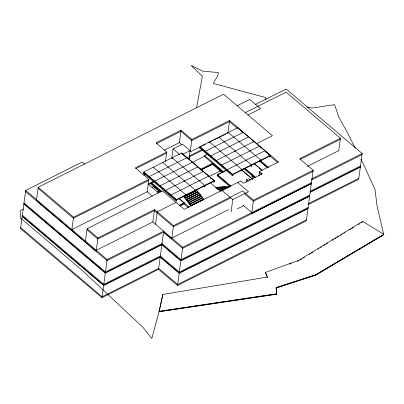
<?xml version="1.0" encoding="UTF-8"?>
<svg xmlns="http://www.w3.org/2000/svg" width="404" height="404" viewBox="0 0 404 404"><rect width="100%" height="100%" fill="white"/><g stroke="black" fill="none" stroke-linecap="round" stroke-linejoin="round"><path stroke-width="0.61" d="M265.231 99.808L265.534 97.516L213.267 83.426L217.7 75.831L218.463 72.553L202.768 71.17L191.198 65.468L202.343 76.285L196.586 107.843M84.608 164.054L82.244 162.049L25.699 190.425L20.538 228.578L101.98 297.687L158.53 269.311L163.686 231.159L107.141 259.535L101.98 297.687M256.742 143.566L272.447 135.683L223.584 94.218L38.234 187.234L36.431 200.571L96.152 251.248L97.96 237.911L154.505 209.535L173.508 225.659L171.705 238.996L163.559 232.088M71.72 230.517L73.528 217.18L148.924 179.341L135.35 167.827L166.766 152.061L155.904 142.844L181.037 130.234L191.895 139.451L190.218 151.859L201.47 146.208M85.294 242.036L87.097 228.694L162.494 190.86L184.214 209.292L240.759 180.911L243.476 183.219L262.322 173.76L259.61 171.453L278.457 161.994L229.593 120.528L191.895 139.451M176.826 199.834L176.7 200.763L176.26 200.985L143.683 173.341L143.869 171.942L181.568 153.025L214.145 180.669L213.958 182.068L212.999 181.255M148.924 179.341L147.243 191.754L71.846 229.588M149.238 177.018L149.298 176.553L186.996 157.636L186.936 158.1M153.232 167.68L153.293 167.216L185.87 194.859L185.683 196.253L184.724 195.44M154.666 181.623L154.727 181.159L192.425 162.241L192.365 162.706M96.278 250.318L152.828 221.942L154.505 209.535M158.727 192.733L158.944 191.153L153.51 186.542L151.939 187.33M160.095 186.229L160.161 185.764L197.859 166.847L197.793 167.312M155.54 224.245L157.222 211.837L176.068 202.379M165.488 161.489L166.766 152.061M164.09 176.896L164.155 176.427M165.524 190.839L165.589 190.375L203.288 171.453L203.222 171.922M171.791 158.211L173.048 148.909L182.472 144.178L190.072 150.626L188.9 159.312M170.953 195.445L171.018 194.981L208.716 176.063L208.651 176.528M164.282 150.207L179.361 142.642L181.037 130.234M177.513 162.827L177.573 162.363M159.156 311.277L276.755 293.733L276.695 294.198L159.09 311.742L162.822 294.445L267.372 277.058L265.428 272.447L299.081 260.161L362.635 221.392L383.8 234.305L383.739 234.774L315.751 275.104L276.089 288.022M182.462 154.303L181.507 153.49L181.568 153.025M162.822 294.445L159.09 311.742M176.26 200.985L176.447 199.586L214.145 180.669M180.381 190.718L180.442 190.249M184.376 181.381L184.436 180.916M189.183 159.499L189.587 156.52M188.37 172.043L188.431 171.579M180.219 205.969L184.148 203.995L184.3 202.879L179.053 198.43M185.32 197.809L184.113 196.783L196.677 190.476L197.884 191.501L185.32 197.809L185.184 198.824L186.39 199.849L198.955 193.541L199.031 192.986L197.824 191.961L185.259 198.268L186.466 199.288L186.325 200.308L187.532 201.333L200.101 195.026L199.293 194.344M186.249 195.102L186.123 196.031L185.683 196.253M187.607 200.773L186.401 199.748L198.97 193.445L200.177 194.465L187.607 200.773L187.471 201.793L188.678 202.813L201.243 196.511L201.318 195.95L200.111 194.925L187.547 201.232L188.754 202.258L188.618 203.273L189.819 204.298L202.389 197.99L202.465 197.435L201.258 196.41L188.693 202.717L189.895 203.742L189.759 204.757L190.966 205.782L203.53 199.475M158.53 269.311L177.533 285.436L182.689 247.283L311.494 182.648M190.905 206.242L191.042 205.222L203.606 198.919L202.399 197.894L189.835 204.202L191.042 205.222M232.951 174.558L232.825 175.488L232.386 175.71L199.808 148.066L200 146.667L237.698 127.75L270.271 155.394L270.084 156.792L269.125 155.979M194.147 190.713L195.107 191.526L195.294 190.127L162.721 162.484M195.672 190.375L195.546 191.304L195.107 191.526M196.602 191.036L196.743 190.016L184.173 196.324L184.037 197.339L185.244 198.364L197.809 192.062M197.748 192.521L197.884 191.501M207.419 154.222L204.646 155.616L204.52 156.545L223.048 172.266M205.363 151.742L205.429 151.278L243.127 132.361L243.062 132.825M200.036 195.486L200.177 194.465M209.358 142.405L209.423 141.94L242.001 169.584L241.809 170.978L240.855 170.165M203.576 185.981L204.53 186.794L204.722 185.401L172.144 157.757L172.079 158.222L172.523 157.999M205.096 185.643L204.969 186.572L204.53 186.794M203.47 199.935L203.606 198.919M210.792 156.348L210.858 155.883L248.556 136.966M200.793 169.983L212.267 164.226L212.418 163.105L222.872 171.978M218.786 137.678L218.847 137.208L251.424 164.852L251.232 166.251L250.278 165.438M216.226 160.959L216.286 160.489L253.985 141.572L253.924 142.036M181.507 153.49L181.946 153.273L214.524 180.916L214.398 181.845L213.958 182.068M226.26 170.256L217.392 174.705L217.241 175.821L229.876 186.547M216.6 187.794L216.67 187.234L221.352 191.208M217.584 187.729L217.66 187.168L221.872 190.744M221.655 165.564L221.715 165.1L259.413 146.182L259.353 146.647L261.161 148.182M219.554 187.597L219.63 187.037L223.372 190.213M220.539 187.532L220.614 186.971L223.892 189.754M229.593 120.528L227.917 132.941L226.79 133.502M228.209 132.946L228.27 132.482L260.848 160.125L260.661 161.519L261.1 161.302L261.226 160.368M221.523 187.466L221.599 186.906L224.407 189.289M222.508 187.395L222.584 186.84L225.392 189.224M223.493 187.33L223.569 186.774L225.907 188.759M224.478 187.264L224.553 186.709L226.427 188.294M227.083 170.17L227.144 169.705L264.842 150.788M227.432 187.067L227.508 186.512L228.442 187.304M228.417 187.002L228.492 186.446L229.432 187.239M229.401 186.936L229.477 186.375L228.432 186.906M237.633 128.214L237.698 127.75M235.072 151.495L235.133 151.03M232.386 175.71L232.573 174.311L270.271 155.394M231.093 211.994L232.77 199.586L248.48 191.703L237.618 182.492M242.375 169.826L242.249 170.761L241.809 170.978M246.243 182.224L246.581 179.74L248.778 178.639L250.591 180.174M251.803 165.1L251.677 166.029L251.232 166.251M251.99 175.614L251.864 176.543L252.677 177.235L253.788 176.679M252.677 177.235L252.803 176.306M245.304 112.65L286.143 92.152L340.436 138.229L299.596 158.722L313.171 170.241L253.48 200.192L251.677 213.529L311.368 183.578M258.979 176.114L259.61 171.453M265.428 272.447L267.312 277.523L267.372 277.058M313.171 170.241L306.333 220.801L177.533 285.436M340.436 138.229L338.759 150.636L307.429 166.357M255.252 104.555L286.173 89.042L362.181 153.545L358.701 179.29L308.671 204.399M362.57 221.857L362.635 221.392M300.091 259.969L301.707 258.984M303.323 257.999L304.404 257.343M309.252 254.384L310.328 253.727M311.403 253.071L313.019 252.086M317.867 249.127L318.943 248.47M320.559 247.485L321.64 246.829M323.791 245.516L324.866 244.859M325.947 244.203L327.563 243.213M332.411 240.259L333.487 239.602M335.103 238.618L336.179 237.956M337.254 237.299L338.87 236.315M340.486 235.33L342.102 234.345M343.718 233.361L344.799 232.699M349.642 229.745L350.723 229.088M351.798 228.432L353.414 227.442M358.262 224.488L359.338 223.831M360.954 222.846L362.029 222.185M383.8 234.305L315.817 274.639L276.149 287.557L276.715 294.041L159.11 311.585L151.808 338.532L143.021 327.381L81.542 269.796L20.2 217.746L20.589 210.333L23.477 209.075M156.318 143.652L180.891 131.32L191.749 140.536L229.447 121.614L237.113 128.118M237.158 105.737L249.722 99.429L260.585 108.646L248.016 114.953M135.764 168.63L166.615 153.146M143.683 173.341L144.122 173.119M182.866 154.242L190.072 150.626M143.768 175.164L145.45 174.321M202.596 145.647L205.409 144.233M208.222 142.819L212.726 140.562M213.852 139.996L218.352 137.739M219.478 137.173L225.664 134.067M200.374 146.915L199.935 147.137L232.512 174.775L270.65 155.641M199.808 148.066L200.248 147.844M189.42 155.924L201.616 149.803M188.744 157.131L202.601 150.177M148.773 180.426L73.377 218.266L38.087 188.32M147.985 184.047L153.596 181.234M191.915 162.57L204.858 156.075M148.419 184.699L154.03 181.881M200.374 169.327L212.797 163.09M156.848 192.203L158.944 191.153M201.369 169.837L212.65 164.175M208.863 176.629L220.14 170.973M217.887 174.629L226.235 170.443M214.524 180.916L176.381 200.051L143.809 172.407M196.667 190.577L184.098 196.879L183.295 196.198M186.466 199.288L199.031 192.986M179.25 205.414L184.3 202.879M179.785 205.318L184.274 203.066M215.625 187.759L216.67 187.234M216.61 187.693L217.66 187.168M217.594 187.628L218.645 187.102L222.857 190.678M188.754 202.258L201.318 195.95M218.579 187.562L219.63 187.037M219.564 187.496L220.614 186.971M220.549 187.431L221.599 186.906M221.533 187.365L222.584 186.84M222.523 187.299L223.569 186.774M189.895 203.742L202.465 197.435M223.508 187.234L224.553 186.709M224.493 187.168L225.538 186.643L227.412 188.229M225.477 187.102L226.523 186.577L227.927 187.769M227.447 186.971L228.492 186.446M190.981 205.681L203.545 199.379M300.01 159.524L340.289 139.314M173.508 225.659L242.622 190.976L253.48 200.192M230.113 198.268L173.361 226.745L154.358 210.62L97.813 238.996L86.951 229.78M171.831 238.067L228.583 209.59M237.375 208.843L243.93 205.55M313.024 171.326L253.333 201.278L244.834 194.066M311.59 178.932L362.181 153.545M311.439 180.017L362.034 154.631M311.343 183.734L182.542 248.369L163.539 232.244L106.994 260.62L25.553 191.511M309.908 191.339L360.504 165.953M310.348 191.991L360.378 166.882M310.328 192.142L360.358 167.039M309.812 195.056L181.012 259.691L162.009 243.567L105.459 271.942L24.023 202.833M309.686 195.985L180.886 260.62L161.883 244.496L105.333 272.872L23.897 203.762M309.666 196.142L180.866 260.777L161.863 244.652L105.313 273.028L23.871 203.919M308.232 203.747L358.828 178.361M308.136 207.464L179.336 272.099L160.332 255.974L103.783 284.35L22.341 215.241M308.01 208.393L179.209 273.028L160.206 256.904L103.656 285.28L22.215 216.17M307.989 208.55L179.189 273.185L160.186 257.06L103.636 285.436L22.195 216.327M306.459 219.872L177.654 284.507L158.656 268.382L102.106 296.758L20.665 227.649M289.572 264.075L291.34 263.428M297.243 261.277L299.016 260.631M276.109 287.865L315.771 274.947L383.76 234.618L377.099 206.186L374.998 189.577L364.282 165.852L360.903 159.206M306.621 107.06L312.181 108.035L334.593 104.666L338.729 116.963L347.395 132.613L355.278 148.127M240.799 130.906L242.612 132.441M252.111 140.501L253.015 141.269M265.418 151.793L266.377 152.606M267.817 153.828L269.306 155.091M270.17 156.171L277.831 162.676M260.681 160.742L268.635 167.493M259.62 160.878L267.574 167.63M259.388 160.853L267.534 167.766M254.177 163.499L262.353 170.438M254.151 163.686L258.045 166.988M258.959 167.766L261.873 170.241M259.464 172.538L261.726 174.457M244.753 168.231L255.813 177.614M244.728 168.417L255.646 177.679M243.703 168.584L254.616 177.841M241.991 170.124L252.53 179.068M241.966 170.311L252.505 179.255M246.581 179.74L248.389 181.275M200 146.667L232.573 174.311M205.04 151.909L206.479 153.131M207.914 154.348L208.873 155.161M210.307 156.383L211.267 157.196M213.186 158.822L214.14 159.636M204.646 155.616L223.649 171.74M212.393 163.292L222.846 172.16M219.862 170.528L222.235 172.543M212.267 164.226L222.245 172.69M219.837 170.715L222.21 172.725M217.392 174.705L230.805 186.087M179.361 142.642L181.719 144.647M217.367 174.892L230.936 186.411M243.304 205.389L251.803 212.6M183.421 155.116L184.86 156.338M185.815 157.151L186.774 157.964M199.152 168.463L200.96 169.998M210.464 178.063L211.368 178.831M221.018 187.83L222.422 189.022M173.048 148.909L179.699 154.55M221.912 190.37L232.77 199.586M210.58 182.967L220.16 191.097M216.564 188.557L217.498 189.35M179.028 198.617L188.951 207.035M184.148 203.995L188.36 207.57M143.869 171.942L176.447 199.586M151.692 182.81L161.706 191.309M151.061 183.128L161.075 191.627M150.48 183.497L160.494 191.996M148.096 183.992L158.636 192.935M147.086 191.617L152.394 196.122M152.828 221.942L182.689 247.283M38.234 187.234L73.528 217.18M87.097 228.694L97.96 237.911M25.699 190.425L107.141 259.535M276.149 288.638L276.695 294.198"/></g></svg>
